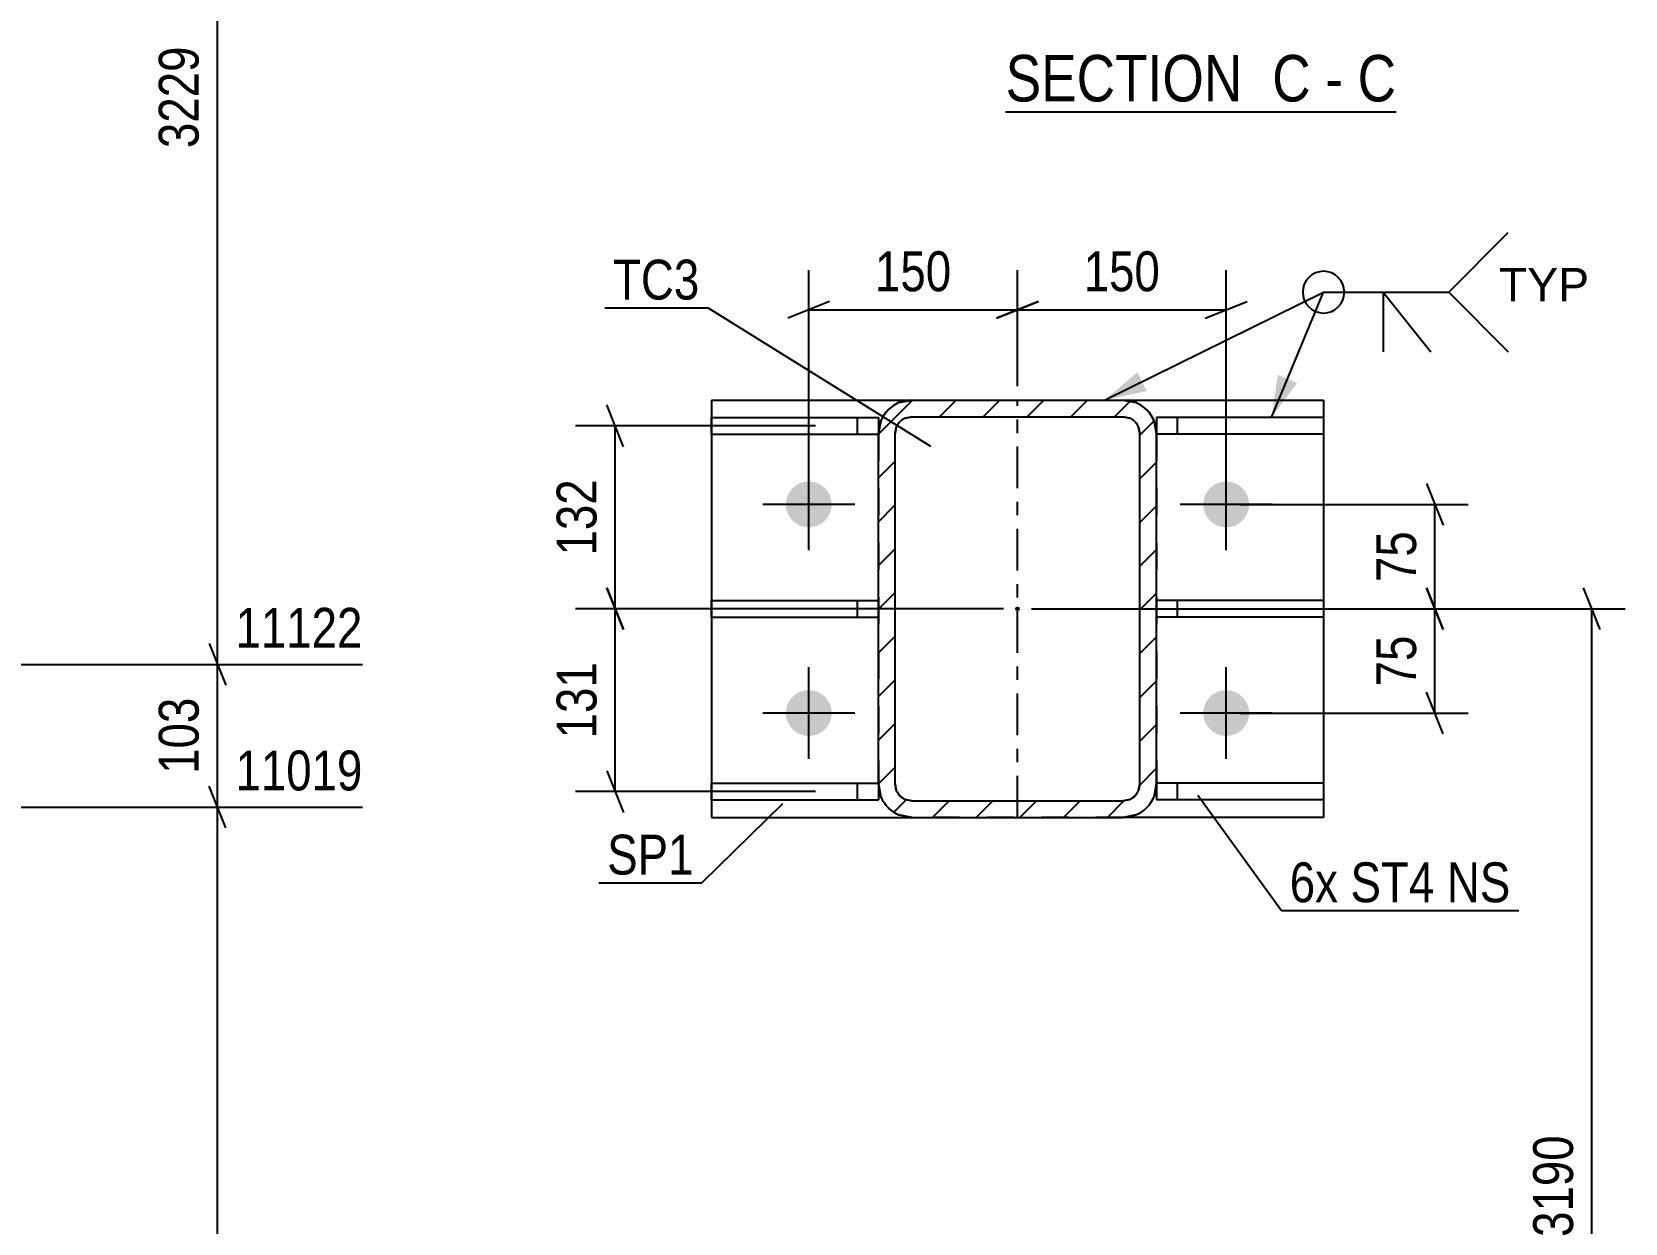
# Model space of a CAD drawing. Header units: millimetres. Extents: x 0 to 594, y 0 to 420.
# Drawn here: x 378.5 to 493, y 225.5 to 311.2 of the extents above; entities that cross this region are included whole.
import ezdxf

# ---------------------------------------------------------------- set-up
doc = ezdxf.new("R2010")
doc.units = ezdxf.units.MM
doc.linetypes.add('DXK_LINE_DOT2', pattern=[3.9198, 1.9599, -1.9599])
doc.linetypes.add('DXK_LINE_DOT3', pattern=[5.9187, 2.979, -0.9799, 0.9799, -0.9799])
doc.styles.add('Arial', font='arial.ttf', dxfattribs={"height": 0.2})
doc.styles.add('Arial Narrow', font='ARIALN.TTF', dxfattribs={"height": 0.2})

# ---------------------------------------------------------------- blocks, each defined once
blk = doc.blocks.new('Unknown-682013357-11 - 9699')
at = {"color": 6, "linetype": 'Continuous'}
blk.add_line((448.45, 305.41), (476.52, 305.41), dxfattribs=at)
at = {"color": 0, "linetype": 'Continuous'}
for points in [[(466.56, 306.16), (466.56, 309.66), (448.45, 309.66), (448.45, 306.16)], [(470.38, 306.16), (470.38, 309.66), (467.61, 309.66), (467.61, 306.16)], [(472.7, 306.16), (472.7, 309.66), (471.43, 309.66), (471.43, 306.16)], [(476.52, 306.16), (476.52, 309.66), (473.75, 309.66), (473.75, 306.16)]]:
    blk.add_wipeout(points, dxfattribs=at)
at = {"color": 7, "linetype": 'Continuous', "style": 'Arial Narrow'}
for s, p in [('SECTION ', (448.45, 306.16)), ('C', (467.61, 306.16)), ('C', (473.75, 306.16)), ('-', (471.43, 306.16))]:
    blk.add_text(s, height=3.34, dxfattribs=at).set_placement(p)
blk = doc.blocks.new('Part-682013357-3017 - 2981')
at = {"color": 2, "linetype": 'Continuous'}
for p, q in [((427.3, 284.69), (427.3, 254.69)), ((427.3, 284.69), (441.7, 284.69)), ((456.9, 284.69), (471.3, 284.69)), ((471.3, 284.69), (471.3, 254.69)), ((427.3, 254.69), (441.7, 254.69)), ((471.3, 254.69), (456.9, 254.69))]:
    blk.add_line(p, q, dxfattribs=at)
at = {"color": 7, "linetype": 'DXK_LINE_DOT2'}
for p, q in [((441.7, 284.69), (456.9, 284.69)), ((456.9, 254.69), (441.7, 254.69))]:
    blk.add_line(p, q, dxfattribs=at)
at = {"color": 7, "linetype": 'DXK_LINE_DOT3'}
blk.add_line((449.3, 254.69), (449.3, 284.69), dxfattribs=at)
blk = doc.blocks.new('Part-682013357-3034 - 2981')
at = {"linetype": 'Continuous'}
h = blk.add_hatch(dxfattribs=at)
h.set_pattern_fill('', scale=0.7, style=0, pattern_type=0)
h.set_pattern_definition([(45, (439.2987, 257.0882), (-1.57154, 1.57154), [])])
h.paths.add_polyline_path([(439.3, 282.29), (439.3, 257.09), (439.48, 256.17), (440, 255.39), (440.78, 254.87), (441.7, 254.69), (456.9, 254.69), (457.82, 254.87), (458.6, 255.39), (459.12, 256.17), (459.3, 257.09), (459.3, 282.29), (459.12, 283.21), (458.6, 283.99), (457.82, 284.51), (456.9, 284.69), (441.7, 284.69), (440.78, 284.51), (440, 283.99), (439.48, 283.21)])
h.paths.add_polyline_path([(440.85, 283.14), (441.24, 283.4), (441.7, 283.49), (456.9, 283.49), (457.36, 283.4), (457.75, 283.14), (458.01, 282.75), (458.1, 282.29), (458.1, 257.09), (458.01, 256.63), (457.75, 256.24), (457.36, 255.98), (456.9, 255.89), (441.7, 255.89), (441.24, 255.98), (440.85, 256.24), (440.59, 256.63), (440.5, 257.09), (440.5, 282.29), (440.59, 282.75)])
blk.add_hatch(color=246, dxfattribs=at).paths.add_polyline_path([(449.3, 269.59, -1), (449.3, 269.79, -1)])
at = {"color": 7, "linetype": 'DXK_LINE_DOT2'}
for p, q in [((440.78, 284.51), (441.7, 284.69)), ((441.7, 284.69), (456.9, 284.69)), ((456.9, 284.69), (457.82, 284.51)), ((439.3, 282.29), (439.48, 283.21)), ((441.7, 283.49), (441.24, 283.4)), ((441.7, 283.49), (456.9, 283.49)), ((457.36, 283.4), (456.9, 283.49)), ((459.12, 283.21), (459.3, 282.29)), ((439.3, 282.29), (439.3, 257.09)), ((440.59, 282.75), (440.5, 282.29)), ((440.5, 257.09), (440.5, 282.29)), ((458.1, 282.29), (458.01, 282.75)), ((458.1, 257.09), (458.1, 282.29)), ((459.3, 282.29), (459.3, 257.09)), ((439.48, 256.17), (439.3, 257.09)), ((440.5, 257.09), (440.59, 256.63)), ((458.01, 256.63), (458.1, 257.09)), ((459.3, 257.09), (459.12, 256.17)), ((441.24, 255.98), (441.7, 255.89)), ((441.7, 255.89), (456.9, 255.89)), ((456.9, 255.89), (457.36, 255.98)), ((441.7, 254.69), (440.78, 254.87)), ((441.7, 254.69), (456.9, 254.69)), ((457.82, 254.87), (456.9, 254.69))]:
    blk.add_line(p, q, dxfattribs=at)
at = {"color": 2, "linetype": 'Continuous'}
for p, q in [((441.7, 284.69), (440.78, 284.51)), ((441.7, 284.69), (456.9, 284.69)), ((457.82, 284.51), (456.9, 284.69)), ((439.48, 283.21), (439.3, 282.29)), ((441.24, 283.4), (441.7, 283.49)), ((441.7, 283.49), (456.9, 283.49)), ((456.9, 283.49), (457.36, 283.4)), ((459.3, 282.29), (459.12, 283.21)), ((439.3, 257.09), (439.3, 282.29)), ((440.5, 282.29), (440.59, 282.75)), ((440.5, 257.09), (440.5, 282.29)), ((458.01, 282.75), (458.1, 282.29)), ((458.1, 257.09), (458.1, 282.29)), ((459.3, 257.09), (459.3, 282.29)), ((439.3, 257.09), (439.48, 256.17)), ((440.59, 256.63), (440.5, 257.09)), ((458.1, 257.09), (458.01, 256.63)), ((459.12, 256.17), (459.3, 257.09)), ((441.7, 255.89), (441.24, 255.98)), ((441.7, 255.89), (456.9, 255.89)), ((457.36, 255.98), (456.9, 255.89)), ((440.78, 254.87), (441.7, 254.69)), ((441.7, 254.69), (456.9, 254.69)), ((456.9, 254.69), (457.82, 254.87))]:
    blk.add_line(p, q, dxfattribs=at)
at = {"color": 246, "linetype": 'DXK_LINE_DOT2'}
blk.add_line((449.3, 269.69), (449.3, 269.69), dxfattribs=at)
at = {"color": 246, "linetype": 'Continuous'}
blk.add_circle((449.3, 269.69), 0.1, dxfattribs=at)
at = {"color": 7, "linetype": 'DXK_LINE_DOT2'}
for centre, radius, start, end in [((441.7, 282.29), 2.4, 112.5, 157.5), ((456.9, 282.29), 2.4, 22.5, 67.5), ((441.7, 282.29), 1.2, 112.5, 157.5), ((456.9, 282.29), 1.2, 22.5, 67.5), ((441.7, 257.09), 1.2, 202.5, 247.5), ((456.9, 257.09), 1.2, 292.5, 337.5), ((441.7, 257.09), 2.4, 202.5, 247.5), ((456.9, 257.09), 2.4, 292.5, 337.5)]:
    blk.add_arc(centre, radius, start, end, dxfattribs=at)
at = {"color": 2, "linetype": 'Continuous'}
for centre, radius, start, end in [((441.7, 282.29), 2.4, 112.5, 157.5), ((456.9, 282.29), 2.4, 22.5, 67.5), ((441.7, 282.29), 1.2, 112.5, 157.5), ((456.9, 282.29), 1.2, 22.5, 67.5), ((441.7, 257.09), 1.2, 202.5, 247.5), ((456.9, 257.09), 1.2, 292.5, 337.5), ((441.7, 257.09), 2.4, 202.5, 247.5), ((456.9, 257.09), 2.4, 292.5, 337.5)]:
    blk.add_arc(centre, radius, start, end, dxfattribs=at)
blk = doc.blocks.new('Part-682013357-3043 - 2981')
at = {"color": 2, "linetype": 'Continuous'}
for p, q in [((471.3, 270.29), (459.3, 270.29)), ((471.3, 270.29), (471.3, 269.09)), ((471.3, 269.09), (459.3, 269.09))]:
    blk.add_line(p, q, dxfattribs=at)
at = {"color": 7, "linetype": 'DXK_LINE_DOT2'}
for p, q in [((459.3, 270.29), (459.3, 269.09)), ((460.8, 269.09), (460.8, 270.29))]:
    blk.add_line(p, q, dxfattribs=at)
blk = doc.blocks.new('Part-682013357-3048 - 2981')
at = {"color": 2, "linetype": 'Continuous'}
for p, q in [((427.3, 255.94), (427.3, 257.14)), ((427.3, 257.14), (439.3, 257.14)), ((439.3, 257.09), (439.3, 255.94)), ((427.3, 255.94), (439.3, 255.94))]:
    blk.add_line(p, q, dxfattribs=at)
at = {"color": 7, "linetype": 'DXK_LINE_DOT2'}
for p, q in [((437.8, 255.94), (437.8, 257.14)), ((439.3, 257.09), (439.3, 257.14)), ((439.3, 257.14), (439.3, 257.09))]:
    blk.add_line(p, q, dxfattribs=at)
blk = doc.blocks.new('Part-682013357-3053 - 2981')
at = {"color": 2, "linetype": 'Continuous'}
for p, q in [((427.3, 282.24), (427.3, 283.44)), ((427.3, 283.44), (439.3, 283.44)), ((439.3, 283.44), (439.3, 282.29)), ((427.3, 282.24), (439.3, 282.24))]:
    blk.add_line(p, q, dxfattribs=at)
at = {"color": 7, "linetype": 'DXK_LINE_DOT2'}
for p, q in [((437.8, 282.24), (437.8, 283.44)), ((439.3, 282.29), (439.3, 282.24))]:
    blk.add_line(p, q, dxfattribs=at)
blk = doc.blocks.new('Part-682013357-3058 - 2981')
at = {"color": 2, "linetype": 'Continuous'}
for p, q in [((427.3, 269.09), (427.3, 270.29)), ((427.3, 270.29), (439.3, 270.29)), ((427.3, 269.09), (439.3, 269.09))]:
    blk.add_line(p, q, dxfattribs=at)
at = {"color": 7, "linetype": 'DXK_LINE_DOT2'}
for p, q in [((437.8, 269.09), (437.8, 270.29)), ((439.3, 270.29), (439.3, 269.09))]:
    blk.add_line(p, q, dxfattribs=at)
blk = doc.blocks.new('Part-682013357-3104 - 2981')
at = {"color": 2, "linetype": 'Continuous'}
for p, q in [((471.3, 283.44), (459.3, 283.44)), ((459.3, 283.44), (459.3, 282.29)), ((471.3, 283.44), (471.3, 282.24)), ((471.3, 282.24), (459.3, 282.24))]:
    blk.add_line(p, q, dxfattribs=at)
at = {"color": 7, "linetype": 'DXK_LINE_DOT2'}
for p, q in [((460.8, 282.24), (460.8, 283.44)), ((459.3, 282.29), (459.3, 282.24))]:
    blk.add_line(p, q, dxfattribs=at)
blk = doc.blocks.new('Part-682013357-3109 - 2981')
at = {"color": 2, "linetype": 'Continuous'}
for p, q in [((471.3, 257.14), (459.3, 257.14)), ((459.3, 257.09), (459.3, 255.94)), ((471.3, 257.14), (471.3, 255.94)), ((471.3, 255.94), (459.3, 255.94))]:
    blk.add_line(p, q, dxfattribs=at)
at = {"color": 7, "linetype": 'DXK_LINE_DOT2'}
for p, q in [((459.3, 257.09), (459.3, 257.14)), ((459.3, 257.14), (459.3, 257.09)), ((460.8, 255.94), (460.8, 257.14))]:
    blk.add_line(p, q, dxfattribs=at)
blk = doc.blocks.new('Bolt-682013357-3137 - 2981')
at = {"linetype": 'Continuous'}
for points in [[(432.65, 277.19, -1), (435.95, 277.19, -1)], [(462.65, 277.19, -1), (465.95, 277.19, -1)], [(432.65, 262.19, -1), (435.95, 262.19, -1)], [(462.65, 262.19, -1), (465.95, 262.19, -1)]]:
    blk.add_hatch(color=1, dxfattribs=at).paths.add_polyline_path(points)
at = {"color": 1, "linetype": 'Continuous'}
for p, q in [((434.3, 273.89), (434.3, 280.49)), ((464.3, 273.89), (464.3, 280.49)), ((437.6, 277.19), (431, 277.19)), ((467.6, 277.19), (461, 277.19)), ((434.3, 258.89), (434.3, 265.49)), ((464.3, 258.89), (464.3, 265.49)), ((437.6, 262.19), (431, 262.19)), ((467.6, 262.19), (461, 262.19))]:
    blk.add_line(p, q, dxfattribs=at)
blk = doc.blocks.new('StraightDimension-682013357-10576 - 2981')
at = {"color": 7, "linetype": 'Continuous'}
for p, q in [((420.99, 281.34), (419.79, 284.34)), ((434.77, 282.84), (417.54, 282.84)), ((420.39, 269.69), (420.39, 282.84)), ((419.79, 271.19), (420.99, 268.19)), ((448.3, 269.69), (417.54, 269.69))]:
    blk.add_line(p, q, dxfattribs=at)
at = {"color": 0}
blk.add_wipeout([(419.64, 279.61), (415.44, 279.61), (415.44, 272.92), (419.64, 272.92)], dxfattribs=at)
at = {"color": 3, "style": 'Arial Narrow'}
blk.add_text('132', height=2.863, rotation=90.0002, dxfattribs=at).set_placement((419.04, 273.52))
blk = doc.blocks.new('StraightDimension-682013357-3199 - 2981')
at = {"color": 7, "linetype": 'Continuous'}
for p, q in [((491.18, 268.19), (489.98, 271.19)), ((450.3, 269.69), (492.98, 269.69)), ((490.58, 186.69), (490.58, 269.69)), ((489.98, 188.19), (491.18, 185.19)), ((459.1, 186.69), (492.98, 186.69))]:
    blk.add_line(p, q, dxfattribs=at)
at = {"color": 0}
blk.add_wipeout([(489.83, 232.44), (485.63, 232.44), (485.63, 223.93), (489.83, 223.93)], dxfattribs=at)
at = {"color": 3, "style": 'Arial Narrow'}
blk.add_text('3190', height=2.863, rotation=90.0002, dxfattribs=at).set_placement((489.23, 224.53))
blk = doc.blocks.new('StraightDimension-682013357-10577 - 2981')
at = {"color": 7, "linetype": 'Continuous'}
for p, q in [((420.99, 268.19), (419.79, 271.19)), ((448.3, 269.69), (417.54, 269.69)), ((420.39, 256.54), (420.39, 269.69)), ((419.79, 258.04), (420.99, 255.04)), ((434.77, 256.54), (417.54, 256.54))]:
    blk.add_line(p, q, dxfattribs=at)
at = {"color": 0}
blk.add_wipeout([(419.64, 266.46), (415.44, 266.46), (415.44, 259.77), (419.64, 259.77)], dxfattribs=at)
at = {"color": 3, "style": 'Arial Narrow'}
blk.add_text('131', height=2.863, rotation=90.0002, dxfattribs=at).set_placement((419.04, 260.37))
blk = doc.blocks.new('StraightDimension-682013357-10556 - 2981')
at = {"color": 7, "linetype": 'Continuous'}
for p, q in [((449.3, 285.69), (449.3, 294.02)), ((464.3, 278.19), (464.3, 294.02)), ((450.8, 291.77), (447.8, 290.57)), ((449.3, 291.17), (464.3, 291.17)), ((462.8, 290.57), (465.8, 291.77))]:
    blk.add_line(p, q, dxfattribs=at)
at = {"color": 0}
blk.add_wipeout([(460.14, 291.92), (460.14, 296.12), (453.46, 296.12), (453.46, 291.92)], dxfattribs=at)
at = {"color": 3, "style": 'Arial Narrow'}
blk.add_text('150', height=2.863, dxfattribs=at).set_placement((454.06, 292.52))
blk = doc.blocks.new('StraightDimension-682013357-10557 - 2981')
at = {"color": 7, "linetype": 'Continuous'}
for p, q in [((434.3, 278.19), (434.3, 294.02)), ((449.3, 285.69), (449.3, 294.02)), ((435.8, 291.77), (432.8, 290.57)), ((434.3, 291.17), (449.3, 291.17)), ((447.8, 290.57), (450.8, 291.77))]:
    blk.add_line(p, q, dxfattribs=at)
at = {"color": 0}
blk.add_wipeout([(445.14, 291.92), (445.14, 296.12), (438.46, 296.12), (438.46, 291.92)], dxfattribs=at)
at = {"color": 3, "style": 'Arial Narrow'}
blk.add_text('150', height=2.863, dxfattribs=at).set_placement((439.06, 292.52))
blk = doc.blocks.new('StraightDimension-682013357-10609 - 2981')
at = {"color": 7, "linetype": 'Continuous'}
for p, q in [((478.7, 278.69), (479.9, 275.69)), ((465.3, 277.19), (481.7, 277.19)), ((479.3, 269.69), (479.3, 277.19)), ((479.9, 268.19), (478.7, 271.19)), ((461.8, 269.69), (481.7, 269.69))]:
    blk.add_line(p, q, dxfattribs=at)
at = {"color": 0}
blk.add_wipeout([(478.55, 275.87), (474.35, 275.87), (474.35, 271.01), (478.55, 271.01)], dxfattribs=at)
at = {"color": 3, "style": 'Arial Narrow'}
blk.add_text('75', height=2.863, rotation=90.0002, dxfattribs=at).set_placement((477.95, 271.61))
blk = doc.blocks.new('StraightDimension-682013357-10610 - 2981')
at = {"color": 7, "linetype": 'Continuous'}
for p, q in [((478.7, 271.19), (479.9, 268.19)), ((461.8, 269.69), (481.7, 269.69)), ((479.3, 262.19), (479.3, 269.69)), ((479.9, 260.69), (478.7, 263.69)), ((465.3, 262.19), (481.7, 262.19))]:
    blk.add_line(p, q, dxfattribs=at)
at = {"color": 0}
blk.add_wipeout([(478.55, 268.37), (474.35, 268.37), (474.35, 263.51), (478.55, 263.51)], dxfattribs=at)
at = {"color": 3, "style": 'Arial Narrow'}
blk.add_text('75', height=2.863, rotation=90.0002, dxfattribs=at).set_placement((477.95, 264.11))
blk = doc.blocks.new('StraightDimension-682013357-21711 - 2008')
at = {"color": 7, "linetype": 'Continuous'}
for p, q in [((392.39, 345.75), (391.19, 348.75)), ((367.06, 347.25), (402.23, 347.25)), ((391.79, 265.69), (391.79, 347.25)), ((391.19, 267.19), (392.39, 264.19)), ((338.87, 265.69), (402.23, 265.69))]:
    blk.add_line(p, q, dxfattribs=at)
at = {"color": 0}
blk.add_wipeout([(391.04, 310.73), (386.84, 310.73), (386.84, 302.21), (391.04, 302.21)], dxfattribs=at)
at = {"color": 3, "style": 'Arial Narrow'}
blk.add_text('3229', height=2.863, rotation=90.0002, dxfattribs=at).set_placement((390.44, 302.81))
at = {"color": 0, "linetype": 'Continuous'}
blk.add_wipeout([(402.83, 347.85), (402.83, 352.05), (392.49, 352.05), (392.49, 347.85)], dxfattribs=at)
at = {"color": 3, "linetype": 'Continuous', "style": 'Arial Narrow'}
blk.add_text('14351', height=2.863, dxfattribs=at).set_placement((393.09, 348.45))
blk = doc.blocks.new('StraightDimension-682013357-21712 - 2008')
at = {"color": 7, "linetype": 'Continuous'}
for p, q in [((391.19, 267.19), (392.39, 264.19)), ((338.87, 265.69), (402.23, 265.69)), ((391.79, 255.43), (391.79, 265.69)), ((392.39, 253.93), (391.19, 256.93)), ((367.06, 255.43), (402.23, 255.43))]:
    blk.add_line(p, q, dxfattribs=at)
at = {"color": 0, "linetype": 'Continuous'}
blk.add_wipeout([(402.83, 266.29), (402.83, 270.49), (392.49, 270.49), (392.49, 266.29)], dxfattribs=at)
at = {"color": 0}
blk.add_wipeout([(391.04, 263.9), (386.84, 263.9), (386.84, 257.22), (391.04, 257.22)], dxfattribs=at)
at = {"color": 3, "linetype": 'Continuous', "style": 'Arial Narrow'}
blk.add_text('11122', height=2.863, dxfattribs=at).set_placement((393.09, 266.89))
at = {"color": 3, "style": 'Arial Narrow'}
blk.add_text('103', height=2.863, rotation=90.0002, dxfattribs=at).set_placement((390.44, 257.82))
blk = doc.blocks.new('StraightDimension-682013357-21713 - 2008')
at = {"color": 7, "linetype": 'Continuous'}
for p, q in [((392.39, 253.93), (391.19, 256.93)), ((367.06, 255.43), (402.23, 255.43)), ((391.79, 177.41), (391.79, 255.43)), ((391.19, 178.91), (392.39, 175.91)), ((353.87, 177.41), (394.92, 177.41))]:
    blk.add_line(p, q, dxfattribs=at)
at = {"color": 0}
blk.add_wipeout([(391.04, 221.59), (386.84, 221.59), (386.84, 211.25), (391.04, 211.25)], dxfattribs=at)
at = {"color": 3, "style": 'Arial Narrow'}
blk.add_text('11019', height=2.863, rotation=90.0002, dxfattribs=at).set_placement((390.44, 211.85))
at = {"color": 0, "linetype": 'Continuous'}
for points in [[(402.83, 256.03), (402.83, 260.23), (392.49, 260.23), (392.49, 256.03)], [(395.52, 178.01), (395.52, 182.21), (392.49, 182.21), (392.49, 178.01)]]:
    blk.add_wipeout(points, dxfattribs=at)
at = {"color": 3, "linetype": 'Continuous', "style": 'Arial Narrow'}
for s, height, p in [('11019', 2.863, (393.09, 256.63)), ('0', 2.86, (393.09, 178.61))]:
    blk.add_text(s, height=height, dxfattribs=at).set_placement(p)
blk = doc.blocks.new('Mark-682013357-3013 - 2981')
at = {"color": 30, "linetype": 'Continuous'}
for p in [(432.4, 255.66), (419.21, 249.98)]:
    blk.add_line(p, (426.62, 249.98), dxfattribs=at)
at = {"color": 0}
blk.add_wipeout([(426.02, 250.58), (426.02, 253.58), (419.81, 253.58), (419.81, 250.58)], dxfattribs=at)
blk.add_wipeout([(426.02, 250.58), (426.02, 253.58), (419.81, 253.58), (419.81, 250.58)], dxfattribs=at)
at = {"color": 3, "style": 'Arial Narrow'}
blk.add_text('SP1', height=2.863, dxfattribs=at).set_placement((419.81, 250.58))
blk = doc.blocks.new('Mark-682013357-3030 - 2981')
at = {"color": 30, "linetype": 'Continuous'}
for p in [(419.63, 291.32), (443.06, 281.36)]:
    blk.add_line(p, (427.04, 291.32), dxfattribs=at)
at = {"color": 0}
blk.add_wipeout([(426.44, 291.92), (426.44, 294.92), (420.23, 294.92), (420.23, 291.92)], dxfattribs=at)
blk.add_wipeout([(426.44, 291.92), (426.44, 294.92), (420.23, 294.92), (420.23, 291.92)], dxfattribs=at)
at = {"color": 3, "style": 'Arial Narrow'}
blk.add_text('TC3', height=2.863, dxfattribs=at).set_placement((420.23, 291.92))
blk = doc.blocks.new('MarkSet-682013357-3453 - 2981')
at = {"color": 30, "linetype": 'Continuous'}
for p, q in [((462.26, 256.29), (468.27, 247.99)), ((468.27, 247.99), (485.33, 247.99))]:
    blk.add_line(p, q, dxfattribs=at)
at = {"color": 0}
for points in [[(472.34, 248.59), (472.34, 251.59), (468.87, 251.59), (468.87, 248.59)], [(479.27, 248.59), (479.27, 251.59), (473.24, 251.59), (473.24, 248.59)], [(484.73, 248.59), (484.73, 251.59), (480.17, 251.59), (480.17, 248.59)]]:
    blk.add_wipeout(points, dxfattribs=at)
for points in [[(472.34, 248.59), (472.34, 251.59), (468.87, 251.59), (468.87, 248.59)], [(479.27, 248.59), (479.27, 251.59), (473.24, 251.59), (473.24, 248.59)], [(484.73, 248.59), (484.73, 251.59), (480.17, 251.59), (480.17, 248.59)]]:
    blk.add_wipeout(points, dxfattribs=at)
at = {"color": 3, "style": 'Arial Narrow'}
for s, p in [('6x', (468.87, 248.59)), ('ST4', (473.24, 248.59)), ('NS', (480.17, 248.59))]:
    blk.add_text(s, height=2.863, dxfattribs=at).set_placement(p)
blk = doc.blocks.new('WeldMark-682013357-12124 - 2981')
at = {"linetype": 'Continuous'}
for points in [[(458.59, 285.34), (455.56, 284.69), (457.92, 286.69)], [(469.4, 285.92), (467.56, 283.44), (468.01, 286.5)]]:
    blk.add_hatch(color=30, dxfattribs=at).paths.add_polyline_path(points)
at = {"color": 30, "linetype": 'Continuous'}
for p, q in [((455.56, 284.69), (471.3, 292.45)), ((467.56, 283.44), (471.3, 292.45)), ((471.3, 292.45), (480.3, 292.45))]:
    blk.add_line(p, q, dxfattribs=at)
at = {"color": 3, "linetype": 'Continuous'}
for q in [(479.01, 288.16), (475.58, 288.16)]:
    blk.add_line((475.58, 292.45), q, dxfattribs=at)
for start, end in [(90, 270), (270, 90)]:
    blk.add_arc((471.3, 292.45), 1.5, start, end, dxfattribs=at)
at = {"color": 0, "linetype": 'Continuous'}
blk.add_wipeout([(490.38, 291.8), (490.38, 294.3), (483.9, 294.3), (483.9, 291.8)], dxfattribs=at)
blk.add_wipeout([(490.38, 291.8), (490.38, 294.3), (483.9, 294.3), (483.9, 291.8)], dxfattribs=at)
at = {"color": 3, "linetype": 'Continuous'}
for q in [(484.58, 296.74), (484.58, 288.16)]:
    blk.add_line((480.3, 292.45), q, dxfattribs=at)
at = {"color": 3, "linetype": 'Continuous', "style": 'Arial'}
blk.add_text('TYP', height=2.388, dxfattribs=at).set_placement((483.9, 291.8))

msp = doc.modelspace()

# ---------------------------------------------------------------- block references
for name in ['StraightDimension-682013357-21711 - 2008', 'Unknown-682013357-11 - 9699', 'Part-682013357-3017 - 2981', 'Part-682013357-3034 - 2981', 'Part-682013357-3053 - 2981', 'Part-682013357-3104 - 2981', 'Bolt-682013357-3137 - 2981', 'Part-682013357-3058 - 2981', 'Part-682013357-3043 - 2981', 'Part-682013357-3048 - 2981', 'Part-682013357-3109 - 2981']:
    msp.add_blockref(name, (0, 0))

# ---------------------------------------------------------------- next in the draw order: block references
for name in ['StraightDimension-682013357-10576 - 2981', 'StraightDimension-682013357-21712 - 2008', 'StraightDimension-682013357-3199 - 2981']:
    msp.add_blockref(name, (0, 0))

# ---------------------------------------------------------------- next in the draw order: block references
for name in ['StraightDimension-682013357-10556 - 2981', 'StraightDimension-682013357-10577 - 2981', 'StraightDimension-682013357-21713 - 2008', 'MarkSet-682013357-3453 - 2981']:
    msp.add_blockref(name, (0, 0))

# ---------------------------------------------------------------- next in the draw order: block references
for name in ['WeldMark-682013357-12124 - 2981', 'StraightDimension-682013357-10557 - 2981', 'StraightDimension-682013357-10609 - 2981', 'Mark-682013357-3013 - 2981']:
    msp.add_blockref(name, (0, 0))

# ---------------------------------------------------------------- next in the draw order: block references
for name in ['Mark-682013357-3030 - 2981', 'StraightDimension-682013357-10610 - 2981']:
    msp.add_blockref(name, (0, 0))

doc.saveas('drawing.dxf')
